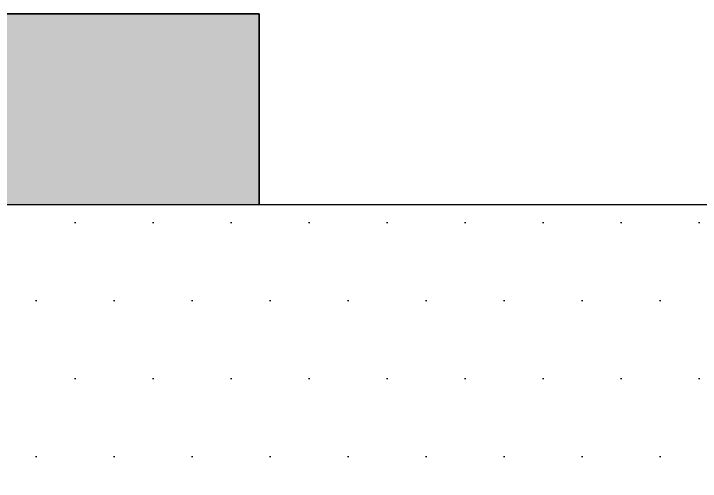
# Model space of a CAD drawing. Header units: millimetres. Extents: x 2519235 to 7246330, y 25937 to 201821.
# Drawn here: x 2723444.2 to 2723793.4, y 105675.3 to 105912.9 of the extents above; entities that cross this region are included whole.
import ezdxf

# ---------------------------------------------------------------- set-up
doc = ezdxf.new("R2010")
doc.units = ezdxf.units.MM
doc.set_wipeout_variables(frame=1)
for name, color, linetype in [('000 - CONCRETE_COL_CUT_COLOR_1', 7, 'Continuous'), ('000 - CONCRETE_COL_CUT_COLOR_5', 7, 'Continuous'), ('000 - CONCRETE_COL_HATCH_', 7, 'Continuous'), ('000 - CONCRETE_COL_WIPEOUT_', 7, 'Continuous'), ('010 - ASPG_FLASHING_HATCH_', 7, 'Continuous'), ('010 - ASPG_FLASHING_MAIN_COLOR_2', 7, 'Continuous'), ('010 - ASPG_FLASHING_WIPEOUT_', 7, 'Continuous'), ('Xref-PLAN-106.940$0$_C400-250', 7, 'Continuous'), ('Xref-PLAN-106.940$0$_PP-Dim', 7, 'Continuous')]:
    doc.layers.add(name, color=color, linetype=linetype)

# ---------------------------------------------------------------- blocks, each defined once
blk = doc.blocks.new('Xref-PLAN-106.940$0$_C400-250')
at = {"color": 7}
blk.add_lwpolyline([(125, 0), (125, -400), (-125, -400), (-125, 0)], close=True, dxfattribs=at)
at = {"layer": 'Defpoints', "color": 7}
for p, q in [((0, -144.1), (0, -255.9)), ((-55.9, -200), (55.9, -200))]:
    blk.add_line(p, q, dxfattribs=at)
blk = doc.blocks.new('Xref-PLAN-106.940')
at = {"layer": 'Xref-PLAN-106.940$0$_PP-Dim', "color": 7}
for p, q in [((124644.18, 10358.4), (130394.18, 10358.4)), ((124644.18, 10058.4), (130394.18, 10058.4))]:
    blk.add_line(p, q, dxfattribs=at)
at = {"layer": 'Xref-PLAN-106.940$0$_C400-250', "color": 7}
blk.add_blockref('Xref-PLAN-106.940$0$_C400-250', (124519.18, 10458.4), dxfattribs=at)
blk = doc.blocks.new('*U2094')
at = {"layer": '000 - CONCRETE_COL_HATCH_'}
h = blk.add_hatch(dxfattribs=at)
h.set_pattern_fill('AR-CONC', scale=0.04)
h.set_pattern_definition([(50, (500, -831306.8257), (7.28738676, -0.63756342), [0.762, -8.382]), (355, (500, -831306.826), (-1.40973686, 7.64227381), [0.6096, -6.70562337]), (100.4514447, (500.607, -831306.879), (5.877649884, 7.004710076), [0.64760035, -7.123609784]), (46.1842, (500, -831304.794), (10.84316164, -1.68169312), [1.143, -12.573]), (96.6355576, (500.904, -831304.934), (9.49616536, 9.89704498), [0.97140093, -10.68542433]), (351.1841512, (500, -831304.794), (9.49616536, 9.89704498), [0.91439868, -10.05838928]), (21, (501.016, -831305.3017), (6.06457565, -4.090607927), [0.762, -8.382]), (326, (501.016, -831305.302), (2.472081134, 7.367518645), [0.6096, -6.7056]), (71.451445, (501.5214, -831305.6426), (8.53665677, 3.276910755), [0.64760035, -7.123597504]), (37.5, (500, -831306.8257), (0.12354413, 3.382201555), [0, -6.62432, 0, -6.8072, 0, -6.731]), (7.5, (500, -831306.8257), (2.6727865, 4.007222993), [0, -3.88112, 0, -6.47192, 0, -2.5654]), (327.5, (497.7343, -831306.8257), (5.423623807, -0.22914976), [0, -2.54, 0, -7.9248, 0, -10.5156]), (317.5, (496.7183, -831306.8257), (5.925167255, 1.01705964), [0, -3.302, 0, -5.26288, 0, -7.4676])])
h.paths.add_polyline_path([(0, 0), (250, 0), (250, 400), (0, 400)])
at = {"layer": '000 - CONCRETE_COL_CUT_COLOR_1', "color": 7, "lineweight": -2}
blk.add_lwpolyline([(0, 0), (250, 0), (250, 400), (0, 400), (0, 400), (0, 400), (0, 400), (0, 400), (0, 400), (0, 400), (0, 400), (0, 400), (0, 400), (0, 400), (0, 400), (0, 400), (0, 400), (0, 400), (0, 400), (0, 400), (0, 400), (0, 400), (0, 400), (0, 400), (0, 400), (0, 400), (0, 400), (0, 400), (0, 400), (0, 400), (0, 400), (0, 400), (0, 400), (0, 400), (0, 400), (0, 400), (0, 400), (0, 400), (0, 400), (0, 400), (0, 400), (0, 400), (0, 400), (0, 400), (0, 400), (0, 400), (0, 400), (0, 400)], close=True, dxfattribs=at)
blk = doc.blocks.new('A$C6d15e31b')
at = {"color": 7}
blk.add_blockref('Xref-PLAN-106.940', (-135619.34, -23258.4), dxfattribs=at)
at = {"layer": '000 - CONCRETE_COL_CUT_COLOR_5', "color": 7}
blk.add_blockref('*U2094', (-11225.16, -13200), dxfattribs=at)
blk = doc.blocks.new('*U2908')
at = {"color": 7}
blk.add_wipeout([(0, -52), (3000, -52), (3000, -351), (0, -351)], dxfattribs=at).dxf.layer = '010 - ASPG_FLASHING_WIPEOUT_'
at = {"layer": '010 - ASPG_FLASHING_HATCH_'}
h = blk.add_hatch(dxfattribs=at)
h.set_pattern_fill('DOTS', scale=0.5)
h.set_pattern_definition([(0, (0, 0), (19.84375, 39.6875), [0, -39.6875])])
h.paths.add_polyline_path([(0, -52), (3000, -52), (3000, -351), (0, -351)])
at = {"layer": '010 - ASPG_FLASHING_MAIN_COLOR_2', "color": 7}
blk.add_lwpolyline([(0, -52), (3000, -52), (3000, -351), (0, -351)], close=True, dxfattribs=at)
blk = doc.blocks.new('W-1-PP17-ENT1_REV03_20260621-000232_LOPF_FLASHING')
at = {"color": 7, "rotation": 180}
blk.add_blockref('*U2908', (-9599, -13248), dxfattribs=at)

msp = doc.modelspace()

# ---------------------------------------------------------------- block references
at = {"color": 7}
msp.add_blockref('A$C6d15e31b', (2734544.161, 118712.942), dxfattribs=at)

# ---------------------------------------------------------------- next in the draw order: block references
msp.add_blockref('W-1-PP17-ENT1_REV03_20260621-000232_LOPF_FLASHING', (2734544.161, 118712.942), dxfattribs=at)

doc.saveas('drawing.dxf')
